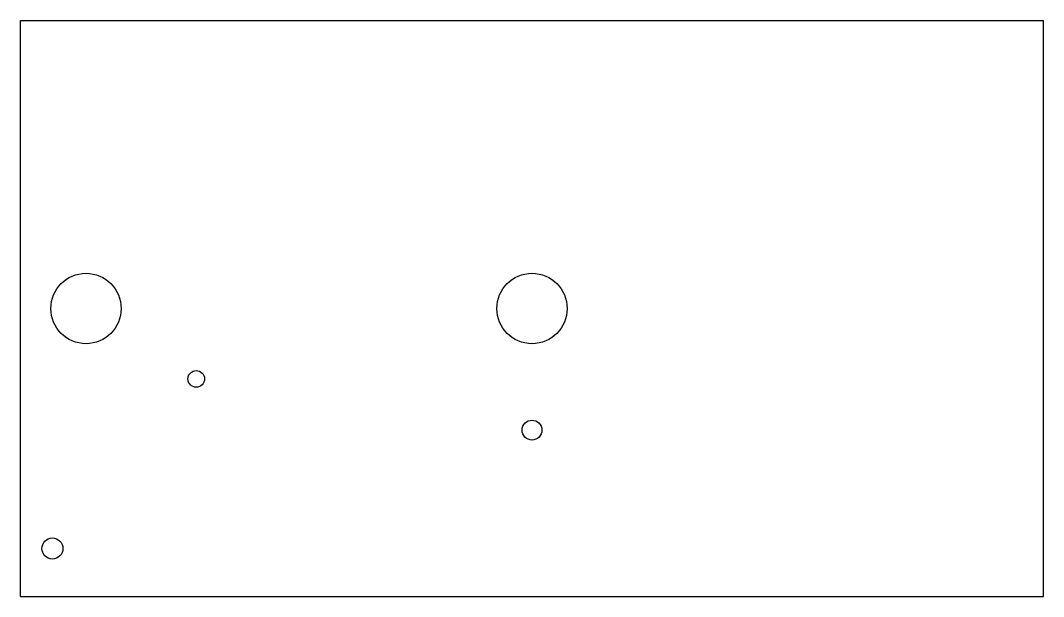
# Model space of a CAD drawing. Header units: millimetres. Extents: x -160 to 160, y -90 to 90.
import ezdxf

# ---------------------------------------------------------------- set-up
doc = ezdxf.new("R2010")
doc.units = ezdxf.units.MM

msp = doc.modelspace()

# ---------------------------------------------------------------- linework, layer by layer
for p, q in [((-160, -90), (-160, 90)), ((-160, 90), (160, 90)), ((160, -90), (160, 90)), ((-160, -90), (160, -90))]:
    msp.add_line(p, q)
for centre, radius in [((-139.5, 0), 11), ((0, 0), 11), ((-105, -22), 2.6), ((0, -38), 3.1), ((-150, -75), 3.3)]:
    msp.add_circle(centre, radius)

doc.saveas('drawing.dxf')
